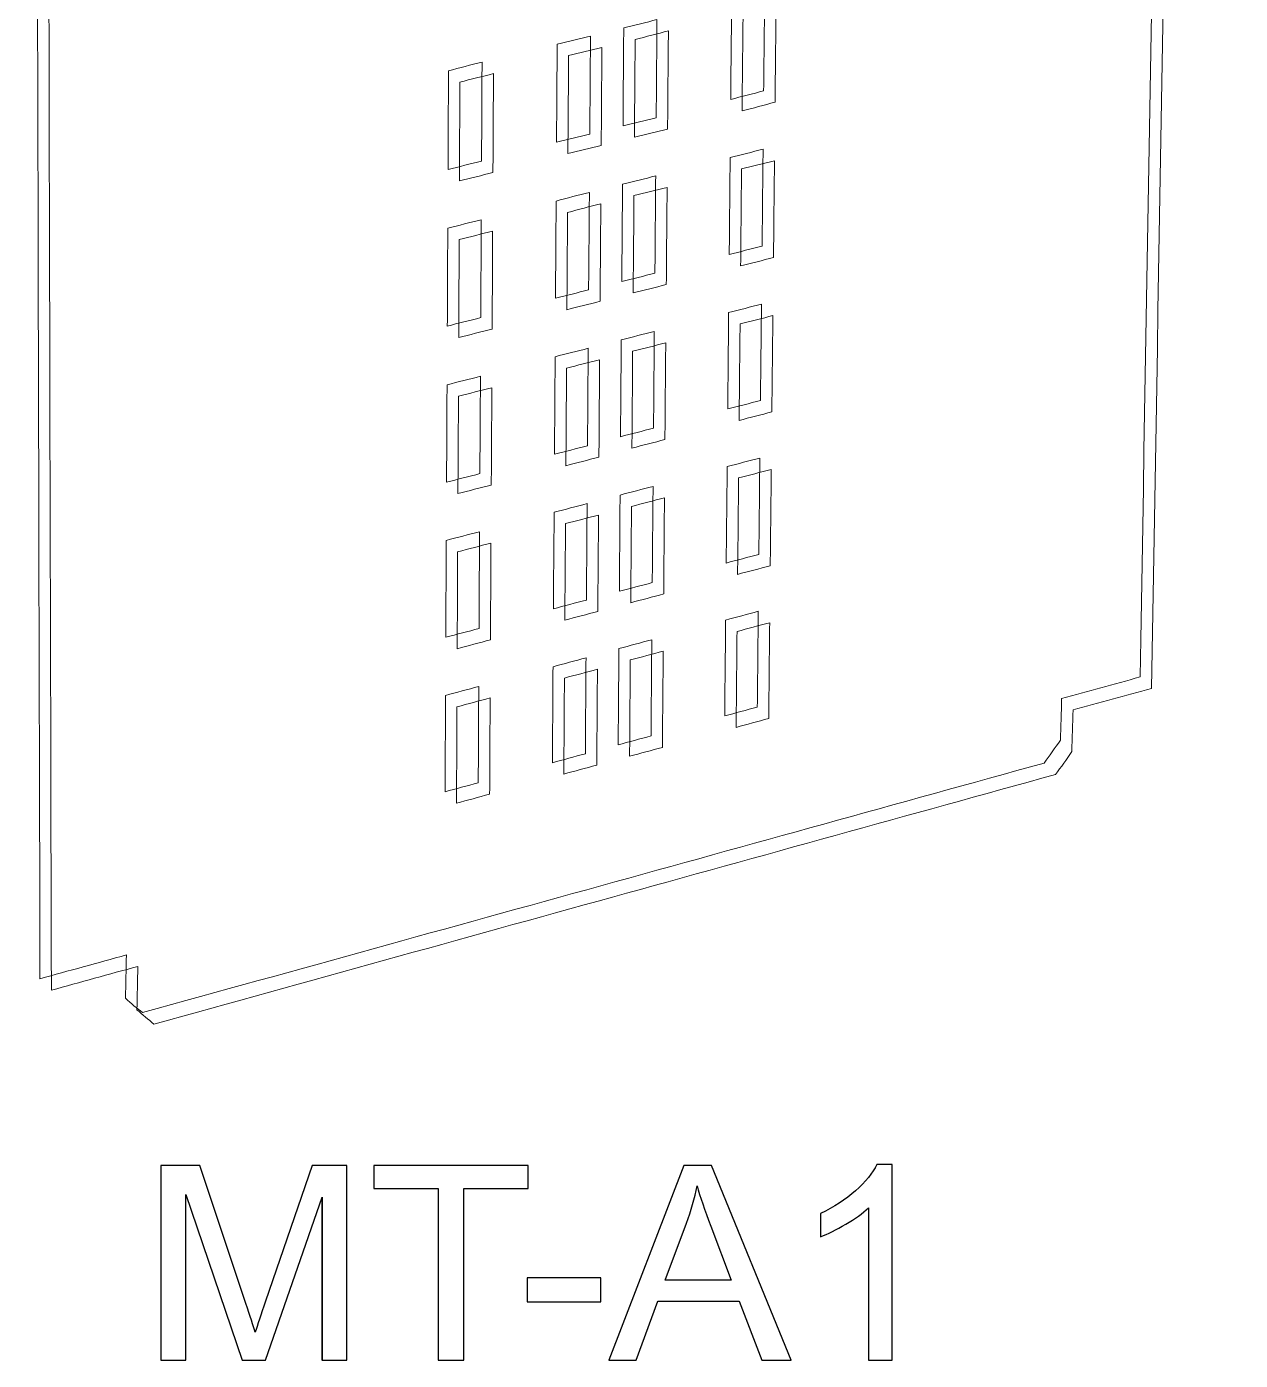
# Model space of a CAD drawing. Header units: centimetres. Extents: x -10.6 to 11.8, y -10.5 to 10.6.
# Drawn here: x 5.555 to 7.285, y -10.519 to -8.618 of the extents above; entities that cross this region are included whole.
import ezdxf

# ---------------------------------------------------------------- set-up
doc = ezdxf.new("R2010")
doc.units = ezdxf.units.CM
doc.header["$MEASUREMENT"] = 0
doc.layers.add('Livello 1', color=7, linetype='Continuous')

msp = doc.modelspace()

# ---------------------------------------------------------------- linework, layer by layer
at = {"layer": 'Livello 1', "color": 7, "lineweight": 9}
for points, knots in [([(7.14208, -9.54511), (7.16166, -8.40217), (7.18185, -7.22331), (7.20259, -6.01229), (7.20259, -6.01229), (7.22396, -4.76462), (7.246, -3.47729), (7.26872, -2.15032), (7.26872, -2.15032), (7.17869, -2.15705), (7.08831, -2.16379), (6.99761, -2.17056), (6.99761, -2.17056), (6.90655, -2.17736), (6.81481, -2.18422), (6.72273, -2.1911), (6.72273, -2.1911), (6.71381, -3.011), (6.70522, -3.81499), (6.69663, -4.60307), (6.69663, -4.60307), (6.6882, -5.37675), (6.67991, -6.13755), (6.67177, -6.88319), (6.67177, -6.88319), (6.58005, -6.90188), (6.48793, -6.92029), (6.39549, -6.93875), (6.39549, -6.93875), (6.3024, -6.95733), (6.20881, -6.97598), (6.11482, -6.99512), (6.11482, -6.99512), (6.11796, -6.2384), (6.12117, -5.46707), (6.12442, -4.68269), (6.12442, -4.68269), (6.12774, -3.88295), (6.13112, -3.06707), (6.13455, -2.23506), (6.13455, -2.23506), (6.03904, -2.24218), (5.94317, -2.24935), (5.84664, -2.25656), (5.84664, -2.25656), (5.74975, -2.26379), (5.65235, -2.27108), (5.55461, -2.27839), (5.55461, -2.27839), (5.55793, -3.66344), (5.56117, -5.00647), (5.56445, -6.30586), (5.56445, -6.30586), (5.56764, -7.56556), (5.57057, -8.78948), (5.57358, -9.97521), (5.57358, -9.97521), (5.61468, -9.96393), (5.65578, -9.95262), (5.69687, -9.94134), (5.69687, -9.94134), (5.69643, -9.96244), (5.69598, -9.98275), (5.69553, -10.00306), (5.69553, -10.00306), (5.70353, -10.01018), (5.71169, -10.01725), (5.71985, -10.02354), (5.71985, -10.02354), (5.94016, -9.96257), (6.15797, -9.90227), (6.37343, -9.84266), (6.37343, -9.84266), (6.58622, -9.78377), (6.79713, -9.72541), (7.00538, -9.66775), (7.00538, -9.66775), (7.01304, -9.65745), (7.0207, -9.64636), (7.02837, -9.63526), (7.02837, -9.63526), (7.02898, -9.61567), (7.02961, -9.59608), (7.03023, -9.57574), (7.03023, -9.57574), (7.06741, -9.56555), (7.10475, -9.55532), (7.14208, -9.54511)], [0, 0, 0, 0, 0.0454545, 0.0454545, 0.0454545, 0.0454545, 0.0909091, 0.0909091, 0.0909091, 0.0909091, 0.1363636, 0.1363636, 0.1363636, 0.1363636, 0.1818182, 0.1818182, 0.1818182, 0.1818182, 0.2272727, 0.2272727, 0.2272727, 0.2272727, 0.2727273, 0.2727273, 0.2727273, 0.2727273, 0.3181818, 0.3181818, 0.3181818, 0.3181818, 0.3636364, 0.3636364, 0.3636364, 0.3636364, 0.4090909, 0.4090909, 0.4090909, 0.4090909, 0.4545455, 0.4545455, 0.4545455, 0.4545455, 0.5, 0.5, 0.5, 0.5, 0.5454545, 0.5454545, 0.5454545, 0.5454545, 0.5909091, 0.5909091, 0.5909091, 0.5909091, 0.6363636, 0.6363636, 0.6363636, 0.6363636, 0.6818182, 0.6818182, 0.6818182, 0.6818182, 0.7272727, 0.7272727, 0.7272727, 0.7272727, 0.7727273, 0.7727273, 0.7727273, 0.7727273, 0.8181818, 0.8181818, 0.8181818, 0.8181818, 0.8636364, 0.8636364, 0.8636364, 0.8636364, 0.9090909, 0.9090909, 0.9090909, 0.9090909, 0.9545455, 0.9545455, 0.9545455, 0.9545455, 1, 1, 1, 1]), ([(7.15834, -9.56137), (7.17791, -8.41842), (7.19811, -7.23956), (7.21884, -6.02854), (7.21884, -6.02854), (7.24021, -4.78087), (7.26226, -3.49355), (7.28497, -2.16658), (7.28497, -2.16658), (7.19494, -2.1733), (7.10457, -2.18005), (7.01386, -2.18682), (7.01386, -2.18682), (6.92281, -2.19362), (6.83106, -2.20047), (6.73898, -2.20735), (6.73898, -2.20735), (6.73007, -3.02726), (6.72147, -3.83125), (6.71289, -4.61933), (6.71289, -4.61933), (6.70446, -5.393), (6.69616, -6.15381), (6.68803, -6.89945), (6.68803, -6.89945), (6.59631, -6.91814), (6.50419, -6.93654), (6.41174, -6.955), (6.41174, -6.955), (6.31866, -6.97359), (6.22507, -6.99224), (6.13108, -7.01138), (6.13108, -7.01138), (6.13422, -6.25465), (6.13743, -5.48333), (6.14068, -4.69895), (6.14068, -4.69895), (6.14399, -3.89921), (6.14737, -3.08332), (6.15081, -2.25131), (6.15081, -2.25131), (6.0553, -2.25844), (5.95943, -2.26561), (5.8629, -2.27282), (5.8629, -2.27282), (5.76601, -2.28004), (5.66861, -2.28733), (5.57087, -2.29465), (5.57087, -2.29465), (5.57419, -3.6797), (5.57742, -5.02273), (5.58071, -6.32212), (5.58071, -6.32212), (5.58389, -7.58182), (5.58683, -8.80574), (5.58983, -9.99147), (5.58983, -9.99147), (5.63093, -9.98019), (5.67203, -9.96888), (5.71313, -9.9576), (5.71313, -9.9576), (5.71268, -9.97869), (5.71223, -9.999), (5.71178, -10.01932), (5.71178, -10.01932), (5.71979, -10.02643), (5.72795, -10.0335), (5.7361, -10.0398), (5.7361, -10.0398), (5.95642, -9.97883), (6.17423, -9.91853), (6.38968, -9.85891), (6.38968, -9.85891), (6.60248, -9.80003), (6.81339, -9.74166), (7.02164, -9.68401), (7.02164, -9.68401), (7.0293, -9.6737), (7.03696, -9.66261), (7.04462, -9.65152), (7.04462, -9.65152), (7.04524, -9.63193), (7.04587, -9.61234), (7.04649, -9.592), (7.04649, -9.592), (7.08367, -9.5818), (7.121, -9.57158), (7.15834, -9.56137)], [0, 0, 0, 0, 0.0454545, 0.0454545, 0.0454545, 0.0454545, 0.0909091, 0.0909091, 0.0909091, 0.0909091, 0.1363636, 0.1363636, 0.1363636, 0.1363636, 0.1818182, 0.1818182, 0.1818182, 0.1818182, 0.2272727, 0.2272727, 0.2272727, 0.2272727, 0.2727273, 0.2727273, 0.2727273, 0.2727273, 0.3181818, 0.3181818, 0.3181818, 0.3181818, 0.3636364, 0.3636364, 0.3636364, 0.3636364, 0.4090909, 0.4090909, 0.4090909, 0.4090909, 0.4545455, 0.4545455, 0.4545455, 0.4545455, 0.5, 0.5, 0.5, 0.5, 0.5454545, 0.5454545, 0.5454545, 0.5454545, 0.5909091, 0.5909091, 0.5909091, 0.5909091, 0.6363636, 0.6363636, 0.6363636, 0.6363636, 0.6818182, 0.6818182, 0.6818182, 0.6818182, 0.7272727, 0.7272727, 0.7272727, 0.7272727, 0.7727273, 0.7727273, 0.7727273, 0.7727273, 0.8181818, 0.8181818, 0.8181818, 0.8181818, 0.8636364, 0.8636364, 0.8636364, 0.8636364, 0.9090909, 0.9090909, 0.9090909, 0.9090909, 0.9545455, 0.9545455, 0.9545455, 0.9545455, 1, 1, 1, 1]), ([(6.55985, -8.58207), (6.57528, -8.5783), (6.59103, -8.57449), (6.60677, -8.57069), (6.60677, -8.57069), (6.6063, -8.61697), (6.60583, -8.66401), (6.60537, -8.70953), (6.60537, -8.70953), (6.58965, -8.71414), (6.57393, -8.718), (6.55837, -8.72183), (6.55837, -8.72183), (6.55881, -8.6755), (6.55925, -8.62841), (6.55985, -8.58207)], [0, 0, 0, 0, 0.25, 0.25, 0.25, 0.25, 0.5, 0.5, 0.5, 0.5, 0.75, 0.75, 0.75, 0.75, 1, 1, 1, 1]), ([(6.57611, -8.59832), (6.59153, -8.59455), (6.60728, -8.59075), (6.62303, -8.58694), (6.62303, -8.58694), (6.62256, -8.63322), (6.62209, -8.68026), (6.62163, -8.72578), (6.62163, -8.72578), (6.6059, -8.7304), (6.59019, -8.73426), (6.57462, -8.73809), (6.57462, -8.73809), (6.57506, -8.69175), (6.5755, -8.64466), (6.57611, -8.59832)], [0, 0, 0, 0, 0.25, 0.25, 0.25, 0.25, 0.5, 0.5, 0.5, 0.5, 0.75, 0.75, 0.75, 0.75, 1, 1, 1, 1]), ([(6.40588, -8.62007), (6.42163, -8.61626), (6.43754, -8.61243), (6.45328, -8.60784), (6.45328, -8.60784), (6.4529, -8.65506), (6.45252, -8.70151), (6.45214, -8.74797), (6.45214, -8.74797), (6.43626, -8.75186), (6.42054, -8.75576), (6.40482, -8.75961), (6.40482, -8.75961), (6.40517, -8.71309), (6.40552, -8.66658), (6.40588, -8.62007)], [0, 0, 0, 0, 0.25, 0.25, 0.25, 0.25, 0.5, 0.5, 0.5, 0.5, 0.75, 0.75, 0.75, 0.75, 1, 1, 1, 1]), ([(6.42214, -8.63633), (6.43789, -8.63252), (6.45379, -8.62869), (6.46954, -8.62409), (6.46954, -8.62409), (6.46915, -8.67131), (6.46878, -8.71777), (6.46839, -8.76423), (6.46839, -8.76423), (6.45252, -8.76811), (6.43679, -8.77201), (6.42107, -8.77587), (6.42107, -8.77587), (6.42143, -8.72935), (6.42178, -8.68284), (6.42214, -8.63633)], [0, 0, 0, 0, 0.25, 0.25, 0.25, 0.25, 0.5, 0.5, 0.5, 0.5, 0.75, 0.75, 0.75, 0.75, 1, 1, 1, 1]), ([(6.31108, -8.64302), (6.32683, -8.6392), (6.34257, -8.63538), (6.35848, -8.63153), (6.35848, -8.63153), (6.35815, -8.6781), (6.35783, -8.72467), (6.3575, -8.77124), (6.3575, -8.77124), (6.34162, -8.77515), (6.32574, -8.77902), (6.31002, -8.7829), (6.31002, -8.7829), (6.31032, -8.73628), (6.31062, -8.68965), (6.31108, -8.64302)], [0, 0, 0, 0, 0.25, 0.25, 0.25, 0.25, 0.5, 0.5, 0.5, 0.5, 0.75, 0.75, 0.75, 0.75, 1, 1, 1, 1]), ([(6.32734, -8.65928), (6.34308, -8.65546), (6.35883, -8.65164), (6.37474, -8.64779), (6.37474, -8.64779), (6.37441, -8.69436), (6.37408, -8.74093), (6.37376, -8.7875), (6.37376, -8.7875), (6.35787, -8.7914), (6.342, -8.79528), (6.32628, -8.79916), (6.32628, -8.79916), (6.32658, -8.75253), (6.32688, -8.70591), (6.32734, -8.65928)], [0, 0, 0, 0, 0.25, 0.25, 0.25, 0.25, 0.5, 0.5, 0.5, 0.5, 0.75, 0.75, 0.75, 0.75, 1, 1, 1, 1]), ([(6.156, -8.68129), (6.1719, -8.67667), (6.18781, -8.67282), (6.20388, -8.66893), (6.20388, -8.66893), (6.20364, -8.71645), (6.2034, -8.7632), (6.20316, -8.80995), (6.20316, -8.80995), (6.18712, -8.8139), (6.17124, -8.8178), (6.15536, -8.82171), (6.15536, -8.82171), (6.15557, -8.7749), (6.15579, -8.72809), (6.156, -8.68129)], [0, 0, 0, 0, 0.25, 0.25, 0.25, 0.25, 0.5, 0.5, 0.5, 0.5, 0.75, 0.75, 0.75, 0.75, 1, 1, 1, 1]), ([(6.17225, -8.69754), (6.18816, -8.69293), (6.20407, -8.68908), (6.22013, -8.68519), (6.22013, -8.68519), (6.2199, -8.73271), (6.21966, -8.77946), (6.21942, -8.82621), (6.21942, -8.82621), (6.20338, -8.83015), (6.1875, -8.83405), (6.17162, -8.83797), (6.17162, -8.83797), (6.17183, -8.79116), (6.17205, -8.74435), (6.17225, -8.69754)], [0, 0, 0, 0, 0.25, 0.25, 0.25, 0.25, 0.5, 0.5, 0.5, 0.5, 0.75, 0.75, 0.75, 0.75, 1, 1, 1, 1]), ([(6.55758, -8.80463), (6.57312, -8.80076), (6.58883, -8.79687), (6.60453, -8.79298), (6.60453, -8.79298), (6.60406, -8.8385), (6.6036, -8.88478), (6.60313, -8.93106), (6.60313, -8.93106), (6.58745, -8.935), (6.57178, -8.93895), (6.55626, -8.94287), (6.55626, -8.94287), (6.55669, -8.89654), (6.55714, -8.8502), (6.55758, -8.80463)], [0, 0, 0, 0, 0.25, 0.25, 0.25, 0.25, 0.5, 0.5, 0.5, 0.5, 0.75, 0.75, 0.75, 0.75, 1, 1, 1, 1]), ([(6.57383, -8.82088), (6.58938, -8.81702), (6.60508, -8.81313), (6.62079, -8.80923), (6.62079, -8.80923), (6.62032, -8.85475), (6.61985, -8.90103), (6.61939, -8.94731), (6.61939, -8.94731), (6.60371, -8.95126), (6.58804, -8.95521), (6.57252, -8.95912), (6.57252, -8.95912), (6.57295, -8.91279), (6.57339, -8.86645), (6.57383, -8.82088)], [0, 0, 0, 0, 0.25, 0.25, 0.25, 0.25, 0.5, 0.5, 0.5, 0.5, 0.75, 0.75, 0.75, 0.75, 1, 1, 1, 1]), ([(6.40419, -8.84272), (6.41989, -8.83884), (6.43559, -8.83491), (6.45146, -8.83099), (6.45146, -8.83099), (6.45107, -8.87745), (6.4507, -8.92314), (6.45032, -8.9696), (6.45032, -8.9696), (6.43448, -8.97357), (6.41865, -8.97756), (6.40297, -8.9815), (6.40297, -8.9815), (6.40348, -8.93575), (6.40383, -8.88924), (6.40419, -8.84272)], [0, 0, 0, 0, 0.25, 0.25, 0.25, 0.25, 0.5, 0.5, 0.5, 0.5, 0.75, 0.75, 0.75, 0.75, 1, 1, 1, 1]), ([(6.30948, -8.86698), (6.32519, -8.8623), (6.34105, -8.8584), (6.35691, -8.85445), (6.35691, -8.85445), (6.35659, -8.90102), (6.35626, -8.94759), (6.35578, -8.9934), (6.35578, -8.9934), (6.33995, -8.99739), (6.32427, -9.00136), (6.30859, -9.00532), (6.30859, -9.00532), (6.30889, -8.95946), (6.30919, -8.91284), (6.30948, -8.86698)], [0, 0, 0, 0, 0.25, 0.25, 0.25, 0.25, 0.5, 0.5, 0.5, 0.5, 0.75, 0.75, 0.75, 0.75, 1, 1, 1, 1]), ([(6.42044, -8.85898), (6.43614, -8.85509), (6.45185, -8.85116), (6.46771, -8.84724), (6.46771, -8.84724), (6.46733, -8.8937), (6.46695, -8.9394), (6.46658, -8.98586), (6.46658, -8.98586), (6.45074, -8.98983), (6.43491, -8.99382), (6.41923, -8.99776), (6.41923, -8.99776), (6.41974, -8.95201), (6.42009, -8.9055), (6.42044, -8.85898)], [0, 0, 0, 0, 0.25, 0.25, 0.25, 0.25, 0.5, 0.5, 0.5, 0.5, 0.75, 0.75, 0.75, 0.75, 1, 1, 1, 1]), ([(6.32574, -8.88323), (6.34144, -8.87856), (6.35731, -8.87465), (6.37317, -8.87071), (6.37317, -8.87071), (6.37285, -8.91728), (6.37252, -8.96385), (6.37203, -9.00966), (6.37203, -9.00966), (6.3562, -9.01365), (6.34052, -9.01762), (6.32485, -9.02158), (6.32485, -9.02158), (6.32515, -8.97572), (6.32544, -8.92909), (6.32574, -8.88323)], [0, 0, 0, 0, 0.25, 0.25, 0.25, 0.25, 0.5, 0.5, 0.5, 0.5, 0.75, 0.75, 0.75, 0.75, 1, 1, 1, 1]), ([(6.15499, -8.90535), (6.17085, -8.9014), (6.18671, -8.89746), (6.20273, -8.89349), (6.20273, -8.89349), (6.2025, -8.93947), (6.20226, -8.98622), (6.20202, -9.03298), (6.20202, -9.03298), (6.18602, -9.037), (6.17019, -9.041), (6.15435, -9.045), (6.15435, -9.045), (6.15456, -8.99819), (6.15478, -8.95216), (6.15499, -8.90535)], [0, 0, 0, 0, 0.25, 0.25, 0.25, 0.25, 0.5, 0.5, 0.5, 0.5, 0.75, 0.75, 0.75, 0.75, 1, 1, 1, 1]), ([(6.17124, -8.9216), (6.1871, -8.91766), (6.20296, -8.91372), (6.21898, -8.90974), (6.21898, -8.90974), (6.21875, -8.95573), (6.21851, -9.00248), (6.21827, -9.04924), (6.21827, -9.04924), (6.20228, -9.05326), (6.18644, -9.05726), (6.17061, -9.06125), (6.17061, -9.06125), (6.17082, -9.01445), (6.17103, -8.96841), (6.17124, -8.9216)], [0, 0, 0, 0, 0.25, 0.25, 0.25, 0.25, 0.5, 0.5, 0.5, 0.5, 0.75, 0.75, 0.75, 0.75, 1, 1, 1, 1]), ([(6.55547, -9.02566), (6.57098, -9.02171), (6.58664, -9.01773), (6.6023, -9.01375), (6.6023, -9.01375), (6.60184, -9.05927), (6.60122, -9.10555), (6.60075, -9.15107), (6.60075, -9.15107), (6.58528, -9.15511), (6.56964, -9.15914), (6.55416, -9.16314), (6.55416, -9.16314), (6.5546, -9.11757), (6.55504, -9.07124), (6.55547, -9.02566)], [0, 0, 0, 0, 0.25, 0.25, 0.25, 0.25, 0.5, 0.5, 0.5, 0.5, 0.75, 0.75, 0.75, 0.75, 1, 1, 1, 1]), ([(6.57173, -9.04191), (6.58723, -9.03796), (6.60289, -9.03398), (6.61856, -9.03), (6.61856, -9.03), (6.61809, -9.07552), (6.61747, -9.1218), (6.61701, -9.16732), (6.61701, -9.16732), (6.60153, -9.17136), (6.5859, -9.17539), (6.57042, -9.1794), (6.57042, -9.1794), (6.57085, -9.13382), (6.57129, -9.08749), (6.57173, -9.04191)], [0, 0, 0, 0, 0.25, 0.25, 0.25, 0.25, 0.5, 0.5, 0.5, 0.5, 0.75, 0.75, 0.75, 0.75, 1, 1, 1, 1]), ([(6.40234, -9.06462), (6.418, -9.06064), (6.43382, -9.05663), (6.44948, -9.05262), (6.44948, -9.05262), (6.44911, -9.09831), (6.44873, -9.14477), (6.44835, -9.19047), (6.44835, -9.19047), (6.43272, -9.19453), (6.41692, -9.19861), (6.40129, -9.20264), (6.40129, -9.20264), (6.40164, -9.15689), (6.40199, -9.11113), (6.40234, -9.06462)], [0, 0, 0, 0, 0.25, 0.25, 0.25, 0.25, 0.5, 0.5, 0.5, 0.5, 0.75, 0.75, 0.75, 0.75, 1, 1, 1, 1]), ([(6.30806, -9.08864), (6.32372, -9.08464), (6.33938, -9.08064), (6.3552, -9.07661), (6.3552, -9.07661), (6.35487, -9.12318), (6.35455, -9.16899), (6.35423, -9.21556), (6.35423, -9.21556), (6.33843, -9.21965), (6.3228, -9.22369), (6.30716, -9.22775), (6.30716, -9.22775), (6.30746, -9.18113), (6.30776, -9.13526), (6.30806, -9.08864)], [0, 0, 0, 0, 0.25, 0.25, 0.25, 0.25, 0.5, 0.5, 0.5, 0.5, 0.75, 0.75, 0.75, 0.75, 1, 1, 1, 1]), ([(6.4186, -9.08088), (6.43426, -9.0769), (6.45008, -9.07288), (6.46574, -9.06887), (6.46574, -9.06887), (6.46536, -9.11457), (6.46499, -9.16103), (6.46461, -9.20672), (6.46461, -9.20672), (6.44897, -9.21079), (6.43318, -9.21486), (6.41755, -9.21889), (6.41755, -9.21889), (6.41789, -9.17314), (6.41824, -9.12739), (6.4186, -9.08088)], [0, 0, 0, 0, 0.25, 0.25, 0.25, 0.25, 0.5, 0.5, 0.5, 0.5, 0.75, 0.75, 0.75, 0.75, 1, 1, 1, 1]), ([(6.32431, -9.10489), (6.33997, -9.10089), (6.35563, -9.0969), (6.37146, -9.09287), (6.37146, -9.09287), (6.37113, -9.13944), (6.3708, -9.18525), (6.37049, -9.23182), (6.37049, -9.23182), (6.35469, -9.2359), (6.33905, -9.23995), (6.32342, -9.24401), (6.32342, -9.24401), (6.32371, -9.19738), (6.32402, -9.15152), (6.32431, -9.10489)], [0, 0, 0, 0, 0.25, 0.25, 0.25, 0.25, 0.5, 0.5, 0.5, 0.5, 0.75, 0.75, 0.75, 0.75, 1, 1, 1, 1]), ([(6.15397, -9.12864), (6.16979, -9.12461), (6.18561, -9.12058), (6.20159, -9.11652), (6.20159, -9.11652), (6.20135, -9.1625), (6.20111, -9.20925), (6.20072, -9.25523), (6.20072, -9.25523), (6.18493, -9.25935), (6.16914, -9.26344), (6.15318, -9.26753), (6.15318, -9.26753), (6.15355, -9.22149), (6.15376, -9.17468), (6.15397, -9.12864)], [0, 0, 0, 0, 0.25, 0.25, 0.25, 0.25, 0.5, 0.5, 0.5, 0.5, 0.75, 0.75, 0.75, 0.75, 1, 1, 1, 1]), ([(6.17023, -9.14489), (6.18605, -9.14086), (6.20187, -9.13683), (6.21785, -9.13277), (6.21785, -9.13277), (6.21761, -9.17876), (6.21737, -9.22551), (6.21698, -9.27149), (6.21698, -9.27149), (6.20118, -9.27561), (6.1854, -9.2797), (6.16944, -9.28378), (6.16944, -9.28378), (6.16981, -9.23774), (6.17002, -9.19093), (6.17023, -9.14489)], [0, 0, 0, 0, 0.25, 0.25, 0.25, 0.25, 0.5, 0.5, 0.5, 0.5, 0.75, 0.75, 0.75, 0.75, 1, 1, 1, 1]), ([(6.55338, -9.24518), (6.56884, -9.24114), (6.5843, -9.23707), (6.59992, -9.23301), (6.59992, -9.23301), (6.59946, -9.27853), (6.59899, -9.32481), (6.59853, -9.37033), (6.59853, -9.37033), (6.58295, -9.37444), (6.56735, -9.37857), (6.55191, -9.38266), (6.55191, -9.38266), (6.5525, -9.33708), (6.55294, -9.29151), (6.55338, -9.24518)], [0, 0, 0, 0, 0.25, 0.25, 0.25, 0.25, 0.5, 0.5, 0.5, 0.5, 0.75, 0.75, 0.75, 0.75, 1, 1, 1, 1]), ([(6.56964, -9.26143), (6.58509, -9.25739), (6.60055, -9.25333), (6.61618, -9.24926), (6.61618, -9.24926), (6.61571, -9.29478), (6.61525, -9.34106), (6.61479, -9.38658), (6.61479, -9.38658), (6.5992, -9.3907), (6.58361, -9.39482), (6.56817, -9.39891), (6.56817, -9.39891), (6.56876, -9.35334), (6.5692, -9.30776), (6.56964, -9.26143)], [0, 0, 0, 0, 0.25, 0.25, 0.25, 0.25, 0.5, 0.5, 0.5, 0.5, 0.75, 0.75, 0.75, 0.75, 1, 1, 1, 1]), ([(6.40066, -9.28575), (6.41628, -9.28169), (6.43206, -9.27759), (6.44767, -9.27348), (6.44767, -9.27348), (6.4473, -9.31918), (6.44692, -9.36488), (6.44654, -9.41057), (6.44654, -9.41057), (6.4308, -9.41473), (6.41521, -9.41889), (6.39961, -9.42301), (6.39961, -9.42301), (6.39996, -9.37726), (6.40031, -9.33151), (6.40066, -9.28575)], [0, 0, 0, 0, 0.25, 0.25, 0.25, 0.25, 0.5, 0.5, 0.5, 0.5, 0.75, 0.75, 0.75, 0.75, 1, 1, 1, 1]), ([(6.41692, -9.30201), (6.43253, -9.29794), (6.44831, -9.29384), (6.46393, -9.28974), (6.46393, -9.28974), (6.46355, -9.33544), (6.46318, -9.38113), (6.4628, -9.42683), (6.4628, -9.42683), (6.44706, -9.43099), (6.43146, -9.43514), (6.41587, -9.43927), (6.41587, -9.43927), (6.41622, -9.39351), (6.41656, -9.34776), (6.41692, -9.30201)], [0, 0, 0, 0, 0.25, 0.25, 0.25, 0.25, 0.5, 0.5, 0.5, 0.5, 0.75, 0.75, 0.75, 0.75, 1, 1, 1, 1]), ([(6.30663, -9.3103), (6.32225, -9.30621), (6.33787, -9.30213), (6.35364, -9.29801), (6.35364, -9.29801), (6.35333, -9.34381), (6.353, -9.38962), (6.35267, -9.43543), (6.35267, -9.43543), (6.33693, -9.4396), (6.32134, -9.44374), (6.30558, -9.44789), (6.30558, -9.44789), (6.30588, -9.40203), (6.30634, -9.35617), (6.30663, -9.3103)], [0, 0, 0, 0, 0.25, 0.25, 0.25, 0.25, 0.5, 0.5, 0.5, 0.5, 0.75, 0.75, 0.75, 0.75, 1, 1, 1, 1]), ([(6.32289, -9.32655), (6.3385, -9.32247), (6.35413, -9.31838), (6.3699, -9.31427), (6.3699, -9.31427), (6.36958, -9.36007), (6.36926, -9.40588), (6.36893, -9.45168), (6.36893, -9.45168), (6.35319, -9.45586), (6.33759, -9.46), (6.32184, -9.46414), (6.32184, -9.46414), (6.32214, -9.41828), (6.32259, -9.37242), (6.32289, -9.32655)], [0, 0, 0, 0, 0.25, 0.25, 0.25, 0.25, 0.5, 0.5, 0.5, 0.5, 0.75, 0.75, 0.75, 0.75, 1, 1, 1, 1]), ([(6.15281, -9.35039), (6.16874, -9.34627), (6.18452, -9.34216), (6.2003, -9.338), (6.2003, -9.338), (6.20006, -9.38399), (6.19983, -9.42997), (6.19959, -9.47596), (6.19959, -9.47596), (6.18368, -9.48016), (6.16793, -9.48434), (6.15218, -9.48852), (6.15218, -9.48852), (6.15239, -9.44247), (6.1526, -9.39643), (6.15281, -9.35039)], [0, 0, 0, 0, 0.25, 0.25, 0.25, 0.25, 0.5, 0.5, 0.5, 0.5, 0.75, 0.75, 0.75, 0.75, 1, 1, 1, 1]), ([(6.16906, -9.36665), (6.185, -9.36253), (6.20078, -9.35841), (6.21655, -9.35426), (6.21655, -9.35426), (6.21631, -9.40024), (6.21608, -9.44623), (6.21584, -9.49222), (6.21584, -9.49222), (6.19994, -9.49642), (6.18419, -9.5006), (6.16843, -9.50477), (6.16843, -9.50477), (6.16864, -9.45873), (6.16885, -9.41269), (6.16906, -9.36665)], [0, 0, 0, 0, 0.25, 0.25, 0.25, 0.25, 0.5, 0.5, 0.5, 0.5, 0.75, 0.75, 0.75, 0.75, 1, 1, 1, 1]), ([(6.55114, -9.46393), (6.56656, -9.45981), (6.58214, -9.45565), (6.59771, -9.4515), (6.59771, -9.4515), (6.59725, -9.49702), (6.59679, -9.54254), (6.59633, -9.58806), (6.59633, -9.58806), (6.58078, -9.59227), (6.56523, -9.59648), (6.54984, -9.60065), (6.54984, -9.60065), (6.55027, -9.55508), (6.5507, -9.50951), (6.55114, -9.46393)], [0, 0, 0, 0, 0.25, 0.25, 0.25, 0.25, 0.5, 0.5, 0.5, 0.5, 0.75, 0.75, 0.75, 0.75, 1, 1, 1, 1]), ([(6.56739, -9.48018), (6.58281, -9.47607), (6.59839, -9.47191), (6.61396, -9.46776), (6.61396, -9.46776), (6.61351, -9.51328), (6.61304, -9.55879), (6.61259, -9.60431), (6.61259, -9.60431), (6.59704, -9.60852), (6.58149, -9.61274), (6.5661, -9.61691), (6.5661, -9.61691), (6.56653, -9.57133), (6.56696, -9.52576), (6.56739, -9.48018)], [0, 0, 0, 0, 0.25, 0.25, 0.25, 0.25, 0.5, 0.5, 0.5, 0.5, 0.75, 0.75, 0.75, 0.75, 1, 1, 1, 1]), ([(6.39899, -9.5046), (6.41456, -9.50045), (6.43014, -9.49626), (6.44588, -9.49207), (6.44588, -9.49207), (6.4455, -9.53776), (6.44513, -9.58346), (6.44476, -9.62916), (6.44476, -9.62916), (6.42905, -9.6334), (6.41334, -9.63764), (6.39795, -9.64186), (6.39795, -9.64186), (6.3983, -9.5961), (6.39864, -9.55035), (6.39899, -9.5046)], [0, 0, 0, 0, 0.25, 0.25, 0.25, 0.25, 0.5, 0.5, 0.5, 0.5, 0.75, 0.75, 0.75, 0.75, 1, 1, 1, 1]), ([(6.30506, -9.53043), (6.32063, -9.52626), (6.33637, -9.52209), (6.3521, -9.51788), (6.3521, -9.51788), (6.35178, -9.56292), (6.35146, -9.60873), (6.35114, -9.65453), (6.35114, -9.65453), (6.33527, -9.65879), (6.31972, -9.66302), (6.30417, -9.66725), (6.30417, -9.66725), (6.30446, -9.62139), (6.30476, -9.57553), (6.30506, -9.53043)], [0, 0, 0, 0, 0.25, 0.25, 0.25, 0.25, 0.5, 0.5, 0.5, 0.5, 0.75, 0.75, 0.75, 0.75, 1, 1, 1, 1]), ([(6.41525, -9.52086), (6.43082, -9.5167), (6.4464, -9.51251), (6.46213, -9.50832), (6.46213, -9.50832), (6.46176, -9.55402), (6.46138, -9.59972), (6.46101, -9.64541), (6.46101, -9.64541), (6.4453, -9.64965), (6.4296, -9.6539), (6.4142, -9.65811), (6.4142, -9.65811), (6.41455, -9.61236), (6.4149, -9.56661), (6.41525, -9.52086)], [0, 0, 0, 0, 0.25, 0.25, 0.25, 0.25, 0.5, 0.5, 0.5, 0.5, 0.75, 0.75, 0.75, 0.75, 1, 1, 1, 1]), ([(6.32131, -9.54669), (6.33689, -9.54251), (6.35262, -9.53834), (6.36836, -9.53413), (6.36836, -9.53413), (6.36803, -9.57918), (6.36771, -9.62499), (6.3674, -9.67079), (6.3674, -9.67079), (6.35153, -9.67505), (6.33598, -9.67928), (6.32043, -9.68351), (6.32043, -9.68351), (6.32072, -9.63765), (6.32102, -9.59179), (6.32131, -9.54669)], [0, 0, 0, 0, 0.25, 0.25, 0.25, 0.25, 0.5, 0.5, 0.5, 0.5, 0.75, 0.75, 0.75, 0.75, 1, 1, 1, 1]), ([(6.1518, -9.57139), (6.16754, -9.56718), (6.18327, -9.56297), (6.19917, -9.55873), (6.19917, -9.55873), (6.19893, -9.60395), (6.1987, -9.64993), (6.19846, -9.69591), (6.19846, -9.69591), (6.1826, -9.70021), (6.16689, -9.70447), (6.15118, -9.70874), (6.15118, -9.70874), (6.15139, -9.66269), (6.1516, -9.61665), (6.1518, -9.57139)], [0, 0, 0, 0, 0.25, 0.25, 0.25, 0.25, 0.5, 0.5, 0.5, 0.5, 0.75, 0.75, 0.75, 0.75, 1, 1, 1, 1]), ([(6.16806, -9.58764), (6.1838, -9.58343), (6.19953, -9.57923), (6.21542, -9.57499), (6.21542, -9.57499), (6.21518, -9.6202), (6.21495, -9.66619), (6.21471, -9.71217), (6.21471, -9.71217), (6.19885, -9.71647), (6.18314, -9.72073), (6.16744, -9.72499), (6.16744, -9.72499), (6.16765, -9.67895), (6.16786, -9.63291), (6.16806, -9.58764)], [0, 0, 0, 0, 0.25, 0.25, 0.25, 0.25, 0.5, 0.5, 0.5, 0.5, 0.75, 0.75, 0.75, 0.75, 1, 1, 1, 1])]:
    msp.add_open_spline(points, degree=3, knots=knots, dxfattribs=at)
at = {"layer": 'Livello 1', "color": 250, "lineweight": 9}
for points, knots in [([(5.746, -10.51908), (5.746, -10.51908), (5.746, -10.24129), (5.746, -10.24129), (5.746, -10.24129), (5.746, -10.24129), (5.80136, -10.24129), (5.80136, -10.24129), (5.80136, -10.24129), (5.80136, -10.24129), (5.86708, -10.43798), (5.86708, -10.43798), (5.86708, -10.43798), (5.87316, -10.45628), (5.87762, -10.46999), (5.88033, -10.47911), (5.88033, -10.47911), (5.8835, -10.46902), (5.88842, -10.45414), (5.89515, -10.43455), (5.89515, -10.43455), (5.89515, -10.43455), (5.96163, -10.24129), (5.96163, -10.24129), (5.96163, -10.24129), (5.96163, -10.24129), (6.01111, -10.24129), (6.01111, -10.24129), (6.01111, -10.24129), (6.01111, -10.24129), (6.01111, -10.51908), (6.01111, -10.51908), (6.01111, -10.51908), (6.01111, -10.51908), (5.97567, -10.51908), (5.97567, -10.51908), (5.97567, -10.51908), (5.97567, -10.51908), (5.97567, -10.28657), (5.97567, -10.28657), (5.97567, -10.28657), (5.97567, -10.28657), (5.89495, -10.51908), (5.89495, -10.51908), (5.89495, -10.51908), (5.89495, -10.51908), (5.86177, -10.51908), (5.86177, -10.51908), (5.86177, -10.51908), (5.86177, -10.51908), (5.78144, -10.28262), (5.78144, -10.28262), (5.78144, -10.28262), (5.78144, -10.28262), (5.78144, -10.51908), (5.78144, -10.51908), (5.78144, -10.51908), (5.78144, -10.51908), (5.746, -10.51908), (5.746, -10.51908)], [0, 0, 0, 0, 0.0666667, 0.0666667, 0.0666667, 0.0666667, 0.1333333, 0.1333333, 0.1333333, 0.1333333, 0.2, 0.2, 0.2, 0.2, 0.2666667, 0.2666667, 0.2666667, 0.2666667, 0.3333333, 0.3333333, 0.3333333, 0.3333333, 0.4, 0.4, 0.4, 0.4, 0.4666667, 0.4666667, 0.4666667, 0.4666667, 0.5333333, 0.5333333, 0.5333333, 0.5333333, 0.6, 0.6, 0.6, 0.6, 0.6666667, 0.6666667, 0.6666667, 0.6666667, 0.7333333, 0.7333333, 0.7333333, 0.7333333, 0.8, 0.8, 0.8, 0.8, 0.8666667, 0.8666667, 0.8666667, 0.8666667, 0.9333333, 0.9333333, 0.9333333, 0.9333333, 1, 1, 1, 1]), ([(5.74601, -10.51908), (5.74601, -10.51908), (5.74601, -10.24129), (5.74601, -10.24129), (5.74601, -10.24129), (5.74601, -10.24129), (5.80137, -10.24129), (5.80137, -10.24129), (5.80137, -10.24129), (5.80137, -10.24129), (5.86709, -10.43798), (5.86709, -10.43798), (5.86709, -10.43798), (5.87317, -10.45628), (5.87763, -10.46999), (5.88034, -10.47911), (5.88034, -10.47911), (5.88351, -10.46902), (5.88843, -10.45414), (5.89516, -10.43455), (5.89516, -10.43455), (5.89516, -10.43455), (5.96164, -10.24129), (5.96164, -10.24129), (5.96164, -10.24129), (5.96164, -10.24129), (6.01112, -10.24129), (6.01112, -10.24129), (6.01112, -10.24129), (6.01112, -10.24129), (6.01112, -10.51908), (6.01112, -10.51908), (6.01112, -10.51908), (6.01112, -10.51908), (5.97568, -10.51908), (5.97568, -10.51908), (5.97568, -10.51908), (5.97568, -10.51908), (5.97568, -10.28657), (5.97568, -10.28657), (5.97568, -10.28657), (5.97568, -10.28657), (5.89496, -10.51908), (5.89496, -10.51908), (5.89496, -10.51908), (5.89496, -10.51908), (5.86178, -10.51908), (5.86178, -10.51908), (5.86178, -10.51908), (5.86178, -10.51908), (5.78145, -10.28262), (5.78145, -10.28262), (5.78145, -10.28262), (5.78145, -10.28262), (5.78145, -10.51908), (5.78145, -10.51908), (5.78145, -10.51908), (5.78145, -10.51908), (5.74601, -10.51908), (5.74601, -10.51908)], [0, 0, 0, 0, 0.0666667, 0.0666667, 0.0666667, 0.0666667, 0.1333333, 0.1333333, 0.1333333, 0.1333333, 0.2, 0.2, 0.2, 0.2, 0.2666667, 0.2666667, 0.2666667, 0.2666667, 0.3333333, 0.3333333, 0.3333333, 0.3333333, 0.4, 0.4, 0.4, 0.4, 0.4666667, 0.4666667, 0.4666667, 0.4666667, 0.5333333, 0.5333333, 0.5333333, 0.5333333, 0.6, 0.6, 0.6, 0.6, 0.6666667, 0.6666667, 0.6666667, 0.6666667, 0.7333333, 0.7333333, 0.7333333, 0.7333333, 0.8, 0.8, 0.8, 0.8, 0.8666667, 0.8666667, 0.8666667, 0.8666667, 0.9333333, 0.9333333, 0.9333333, 0.9333333, 1, 1, 1, 1]), ([(6.14111, -10.51908), (6.14111, -10.51908), (6.14111, -10.27408), (6.14111, -10.27408), (6.14111, -10.27408), (6.14111, -10.27408), (6.04959, -10.27408), (6.04959, -10.27408), (6.04959, -10.27408), (6.04959, -10.27408), (6.04959, -10.24129), (6.04959, -10.24129), (6.04959, -10.24129), (6.04959, -10.24129), (6.26975, -10.24129), (6.26975, -10.24129), (6.26975, -10.24129), (6.26975, -10.24129), (6.26975, -10.27408), (6.26975, -10.27408), (6.26975, -10.27408), (6.26975, -10.27408), (6.17784, -10.27408), (6.17784, -10.27408), (6.17784, -10.27408), (6.17784, -10.27408), (6.17784, -10.51908), (6.17784, -10.51908), (6.17784, -10.51908), (6.17784, -10.51908), (6.14111, -10.51908), (6.14111, -10.51908)], [0, 0, 0, 0, 0.125, 0.125, 0.125, 0.125, 0.25, 0.25, 0.25, 0.25, 0.375, 0.375, 0.375, 0.375, 0.5, 0.5, 0.5, 0.5, 0.625, 0.625, 0.625, 0.625, 0.75, 0.75, 0.75, 0.75, 0.875, 0.875, 0.875, 0.875, 1, 1, 1, 1]), ([(6.14112, -10.51908), (6.14112, -10.51908), (6.14112, -10.27408), (6.14112, -10.27408), (6.14112, -10.27408), (6.14112, -10.27408), (6.0496, -10.27408), (6.0496, -10.27408), (6.0496, -10.27408), (6.0496, -10.27408), (6.0496, -10.24129), (6.0496, -10.24129), (6.0496, -10.24129), (6.0496, -10.24129), (6.26976, -10.24129), (6.26976, -10.24129), (6.26976, -10.24129), (6.26976, -10.24129), (6.26976, -10.27408), (6.26976, -10.27408), (6.26976, -10.27408), (6.26976, -10.27408), (6.17785, -10.27408), (6.17785, -10.27408), (6.17785, -10.27408), (6.17785, -10.27408), (6.17785, -10.51908), (6.17785, -10.51908), (6.17785, -10.51908), (6.17785, -10.51908), (6.14112, -10.51908), (6.14112, -10.51908)], [0, 0, 0, 0, 0.125, 0.125, 0.125, 0.125, 0.25, 0.25, 0.25, 0.25, 0.375, 0.375, 0.375, 0.375, 0.5, 0.5, 0.5, 0.5, 0.625, 0.625, 0.625, 0.625, 0.75, 0.75, 0.75, 0.75, 0.875, 0.875, 0.875, 0.875, 1, 1, 1, 1]), ([(6.38474, -10.51908), (6.38474, -10.51908), (6.49145, -10.24129), (6.49145, -10.24129), (6.49145, -10.24129), (6.49145, -10.24129), (6.53104, -10.24129), (6.53104, -10.24129), (6.53104, -10.24129), (6.53104, -10.24129), (6.64474, -10.51908), (6.64474, -10.51908), (6.64474, -10.51908), (6.64474, -10.51908), (6.60283, -10.51908), (6.60283, -10.51908), (6.60283, -10.51908), (6.60283, -10.51908), (6.57042, -10.43494), (6.57042, -10.43494), (6.57042, -10.43494), (6.57042, -10.43494), (6.45427, -10.43494), (6.45427, -10.43494), (6.45427, -10.43494), (6.45427, -10.43494), (6.4238, -10.51908), (6.4238, -10.51908), (6.4238, -10.51908), (6.4238, -10.51908), (6.38474, -10.51908), (6.38474, -10.51908)], [0, 0, 0, 0, 0.125, 0.125, 0.125, 0.125, 0.25, 0.25, 0.25, 0.25, 0.375, 0.375, 0.375, 0.375, 0.5, 0.5, 0.5, 0.5, 0.625, 0.625, 0.625, 0.625, 0.75, 0.75, 0.75, 0.75, 0.875, 0.875, 0.875, 0.875, 1, 1, 1, 1]), ([(6.38475, -10.51908), (6.38475, -10.51908), (6.49146, -10.24129), (6.49146, -10.24129), (6.49146, -10.24129), (6.49146, -10.24129), (6.53105, -10.24129), (6.53105, -10.24129), (6.53105, -10.24129), (6.53105, -10.24129), (6.64475, -10.51908), (6.64475, -10.51908), (6.64475, -10.51908), (6.64475, -10.51908), (6.60284, -10.51908), (6.60284, -10.51908), (6.60284, -10.51908), (6.60284, -10.51908), (6.57043, -10.43494), (6.57043, -10.43494), (6.57043, -10.43494), (6.57043, -10.43494), (6.45428, -10.43494), (6.45428, -10.43494), (6.45428, -10.43494), (6.45428, -10.43494), (6.42381, -10.51908), (6.42381, -10.51908), (6.42381, -10.51908), (6.42381, -10.51908), (6.38475, -10.51908), (6.38475, -10.51908)], [0, 0, 0, 0, 0.125, 0.125, 0.125, 0.125, 0.25, 0.25, 0.25, 0.25, 0.375, 0.375, 0.375, 0.375, 0.5, 0.5, 0.5, 0.5, 0.625, 0.625, 0.625, 0.625, 0.75, 0.75, 0.75, 0.75, 0.875, 0.875, 0.875, 0.875, 1, 1, 1, 1]), ([(6.78871, -10.51908), (6.78871, -10.51908), (6.75463, -10.51908), (6.75463, -10.51908), (6.75463, -10.51908), (6.75463, -10.51908), (6.75463, -10.30177), (6.75463, -10.30177), (6.75463, -10.30177), (6.74641, -10.30959), (6.73568, -10.31742), (6.72235, -10.32524), (6.72235, -10.32524), (6.70897, -10.33307), (6.697, -10.33896), (6.68639, -10.34284), (6.68639, -10.34284), (6.68639, -10.34284), (6.68639, -10.30992), (6.68639, -10.30992), (6.68639, -10.30992), (6.70547, -10.30093), (6.72216, -10.29006), (6.73645, -10.27732), (6.73645, -10.27732), (6.75068, -10.26451), (6.76084, -10.25216), (6.76679, -10.24013), (6.76679, -10.24013), (6.76679, -10.24013), (6.78871, -10.24013), (6.78871, -10.24013), (6.78871, -10.24013), (6.78871, -10.24013), (6.78871, -10.51908), (6.78871, -10.51908)], [0, 0, 0, 0, 0.1111111, 0.1111111, 0.1111111, 0.1111111, 0.2222222, 0.2222222, 0.2222222, 0.2222222, 0.3333333, 0.3333333, 0.3333333, 0.3333333, 0.4444444, 0.4444444, 0.4444444, 0.4444444, 0.5555556, 0.5555556, 0.5555556, 0.5555556, 0.6666667, 0.6666667, 0.6666667, 0.6666667, 0.7777778, 0.7777778, 0.7777778, 0.7777778, 0.8888889, 0.8888889, 0.8888889, 0.8888889, 1, 1, 1, 1]), ([(6.78872, -10.51908), (6.78872, -10.51908), (6.75464, -10.51908), (6.75464, -10.51908), (6.75464, -10.51908), (6.75464, -10.51908), (6.75464, -10.30177), (6.75464, -10.30177), (6.75464, -10.30177), (6.74642, -10.30959), (6.73569, -10.31742), (6.72236, -10.32524), (6.72236, -10.32524), (6.70898, -10.33307), (6.69701, -10.33896), (6.6864, -10.34284), (6.6864, -10.34284), (6.6864, -10.34284), (6.6864, -10.30992), (6.6864, -10.30992), (6.6864, -10.30992), (6.70548, -10.30093), (6.72217, -10.29006), (6.73646, -10.27732), (6.73646, -10.27732), (6.75069, -10.26451), (6.76085, -10.25216), (6.7668, -10.24013), (6.7668, -10.24013), (6.7668, -10.24013), (6.78872, -10.24013), (6.78872, -10.24013), (6.78872, -10.24013), (6.78872, -10.24013), (6.78872, -10.51908), (6.78872, -10.51908)], [0, 0, 0, 0, 0.1111111, 0.1111111, 0.1111111, 0.1111111, 0.2222222, 0.2222222, 0.2222222, 0.2222222, 0.3333333, 0.3333333, 0.3333333, 0.3333333, 0.4444444, 0.4444444, 0.4444444, 0.4444444, 0.5555556, 0.5555556, 0.5555556, 0.5555556, 0.6666667, 0.6666667, 0.6666667, 0.6666667, 0.7777778, 0.7777778, 0.7777778, 0.7777778, 0.8888889, 0.8888889, 0.8888889, 0.8888889, 1, 1, 1, 1]), ([(6.46487, -10.40499), (6.46487, -10.40499), (6.55911, -10.40499), (6.55911, -10.40499), (6.55911, -10.40499), (6.55911, -10.40499), (6.53007, -10.32809), (6.53007, -10.32809), (6.53007, -10.32809), (6.52127, -10.30474), (6.51467, -10.28553), (6.5104, -10.27046), (6.5104, -10.27046), (6.50685, -10.28831), (6.50187, -10.30597), (6.4954, -10.32356), (6.4954, -10.32356), (6.4954, -10.32356), (6.46487, -10.40499), (6.46487, -10.40499)], [0, 0, 0, 0, 0.2, 0.2, 0.2, 0.2, 0.4, 0.4, 0.4, 0.4, 0.6, 0.6, 0.6, 0.6, 0.8, 0.8, 0.8, 0.8, 1, 1, 1, 1]), ([(6.46488, -10.40499), (6.46488, -10.40499), (6.55912, -10.40499), (6.55912, -10.40499), (6.55912, -10.40499), (6.55912, -10.40499), (6.53008, -10.32809), (6.53008, -10.32809), (6.53008, -10.32809), (6.52128, -10.30474), (6.51468, -10.28553), (6.51041, -10.27046), (6.51041, -10.27046), (6.50686, -10.28831), (6.50188, -10.30597), (6.49541, -10.32356), (6.49541, -10.32356), (6.49541, -10.32356), (6.46488, -10.40499), (6.46488, -10.40499)], [0, 0, 0, 0, 0.2, 0.2, 0.2, 0.2, 0.4, 0.4, 0.4, 0.4, 0.6, 0.6, 0.6, 0.6, 0.8, 0.8, 0.8, 0.8, 1, 1, 1, 1]), ([(6.26839, -10.43571), (6.26839, -10.43571), (6.26839, -10.40143), (6.26839, -10.40143), (6.26839, -10.40143), (6.26839, -10.40143), (6.37323, -10.40143), (6.37323, -10.40143), (6.37323, -10.40143), (6.37323, -10.40143), (6.37323, -10.43571), (6.37323, -10.43571), (6.37323, -10.43571), (6.37323, -10.43571), (6.26839, -10.43571), (6.26839, -10.43571)], [0, 0, 0, 0, 0.25, 0.25, 0.25, 0.25, 0.5, 0.5, 0.5, 0.5, 0.75, 0.75, 0.75, 0.75, 1, 1, 1, 1]), ([(6.2684, -10.43571), (6.2684, -10.43571), (6.2684, -10.40143), (6.2684, -10.40143), (6.2684, -10.40143), (6.2684, -10.40143), (6.37324, -10.40143), (6.37324, -10.40143), (6.37324, -10.40143), (6.37324, -10.40143), (6.37324, -10.43571), (6.37324, -10.43571), (6.37324, -10.43571), (6.37324, -10.43571), (6.2684, -10.43571), (6.2684, -10.43571)], [0, 0, 0, 0, 0.25, 0.25, 0.25, 0.25, 0.5, 0.5, 0.5, 0.5, 0.75, 0.75, 0.75, 0.75, 1, 1, 1, 1])]:
    msp.add_open_spline(points, degree=3, knots=knots, dxfattribs=at)
at = {"layer": 'Livello 1', "color": 7}
for points, knots in [([(5.74601, -10.51908), (5.74601, -10.51908), (5.74601, -10.24129), (5.74601, -10.24129), (5.74601, -10.24129), (5.74601, -10.24129), (5.80137, -10.24129), (5.80137, -10.24129), (5.80137, -10.24129), (5.80137, -10.24129), (5.86709, -10.43798), (5.86709, -10.43798), (5.86709, -10.43798), (5.87317, -10.45628), (5.87763, -10.46999), (5.88034, -10.47911), (5.88034, -10.47911), (5.88351, -10.46902), (5.88843, -10.45414), (5.89516, -10.43455), (5.89516, -10.43455), (5.89516, -10.43455), (5.96164, -10.24129), (5.96164, -10.24129), (5.96164, -10.24129), (5.96164, -10.24129), (6.01112, -10.24129), (6.01112, -10.24129), (6.01112, -10.24129), (6.01112, -10.24129), (6.01112, -10.51908), (6.01112, -10.51908), (6.01112, -10.51908), (6.01112, -10.51908), (5.97568, -10.51908), (5.97568, -10.51908), (5.97568, -10.51908), (5.97568, -10.51908), (5.97568, -10.28657), (5.97568, -10.28657), (5.97568, -10.28657), (5.97568, -10.28657), (5.89496, -10.51908), (5.89496, -10.51908), (5.89496, -10.51908), (5.89496, -10.51908), (5.86178, -10.51908), (5.86178, -10.51908), (5.86178, -10.51908), (5.86178, -10.51908), (5.78145, -10.28262), (5.78145, -10.28262), (5.78145, -10.28262), (5.78145, -10.28262), (5.78145, -10.51908), (5.78145, -10.51908), (5.78145, -10.51908), (5.78145, -10.51908), (5.74601, -10.51908), (5.74601, -10.51908)], [0, 0, 0, 0, 0.0666667, 0.0666667, 0.0666667, 0.0666667, 0.1333333, 0.1333333, 0.1333333, 0.1333333, 0.2, 0.2, 0.2, 0.2, 0.2666667, 0.2666667, 0.2666667, 0.2666667, 0.3333333, 0.3333333, 0.3333333, 0.3333333, 0.4, 0.4, 0.4, 0.4, 0.4666667, 0.4666667, 0.4666667, 0.4666667, 0.5333333, 0.5333333, 0.5333333, 0.5333333, 0.6, 0.6, 0.6, 0.6, 0.6666667, 0.6666667, 0.6666667, 0.6666667, 0.7333333, 0.7333333, 0.7333333, 0.7333333, 0.8, 0.8, 0.8, 0.8, 0.8666667, 0.8666667, 0.8666667, 0.8666667, 0.9333333, 0.9333333, 0.9333333, 0.9333333, 1, 1, 1, 1]), ([(6.14112, -10.51908), (6.14112, -10.51908), (6.14112, -10.27408), (6.14112, -10.27408), (6.14112, -10.27408), (6.14112, -10.27408), (6.0496, -10.27408), (6.0496, -10.27408), (6.0496, -10.27408), (6.0496, -10.27408), (6.0496, -10.24129), (6.0496, -10.24129), (6.0496, -10.24129), (6.0496, -10.24129), (6.26976, -10.24129), (6.26976, -10.24129), (6.26976, -10.24129), (6.26976, -10.24129), (6.26976, -10.27408), (6.26976, -10.27408), (6.26976, -10.27408), (6.26976, -10.27408), (6.17785, -10.27408), (6.17785, -10.27408), (6.17785, -10.27408), (6.17785, -10.27408), (6.17785, -10.51908), (6.17785, -10.51908), (6.17785, -10.51908), (6.17785, -10.51908), (6.14112, -10.51908), (6.14112, -10.51908)], [0, 0, 0, 0, 0.125, 0.125, 0.125, 0.125, 0.25, 0.25, 0.25, 0.25, 0.375, 0.375, 0.375, 0.375, 0.5, 0.5, 0.5, 0.5, 0.625, 0.625, 0.625, 0.625, 0.75, 0.75, 0.75, 0.75, 0.875, 0.875, 0.875, 0.875, 1, 1, 1, 1]), ([(6.38475, -10.51908), (6.38475, -10.51908), (6.49146, -10.24129), (6.49146, -10.24129), (6.49146, -10.24129), (6.49146, -10.24129), (6.53105, -10.24129), (6.53105, -10.24129), (6.53105, -10.24129), (6.53105, -10.24129), (6.64475, -10.51908), (6.64475, -10.51908), (6.64475, -10.51908), (6.64475, -10.51908), (6.60284, -10.51908), (6.60284, -10.51908), (6.60284, -10.51908), (6.60284, -10.51908), (6.57043, -10.43494), (6.57043, -10.43494), (6.57043, -10.43494), (6.57043, -10.43494), (6.45428, -10.43494), (6.45428, -10.43494), (6.45428, -10.43494), (6.45428, -10.43494), (6.42381, -10.51908), (6.42381, -10.51908), (6.42381, -10.51908), (6.42381, -10.51908), (6.38475, -10.51908), (6.38475, -10.51908)], [0, 0, 0, 0, 0.125, 0.125, 0.125, 0.125, 0.25, 0.25, 0.25, 0.25, 0.375, 0.375, 0.375, 0.375, 0.5, 0.5, 0.5, 0.5, 0.625, 0.625, 0.625, 0.625, 0.75, 0.75, 0.75, 0.75, 0.875, 0.875, 0.875, 0.875, 1, 1, 1, 1]), ([(6.78872, -10.51908), (6.78872, -10.51908), (6.75464, -10.51908), (6.75464, -10.51908), (6.75464, -10.51908), (6.75464, -10.51908), (6.75464, -10.30177), (6.75464, -10.30177), (6.75464, -10.30177), (6.74642, -10.30959), (6.73569, -10.31742), (6.72236, -10.32524), (6.72236, -10.32524), (6.70898, -10.33307), (6.69701, -10.33896), (6.6864, -10.34284), (6.6864, -10.34284), (6.6864, -10.34284), (6.6864, -10.30992), (6.6864, -10.30992), (6.6864, -10.30992), (6.70548, -10.30093), (6.72217, -10.29006), (6.73646, -10.27732), (6.73646, -10.27732), (6.75069, -10.26451), (6.76085, -10.25216), (6.7668, -10.24013), (6.7668, -10.24013), (6.7668, -10.24013), (6.78872, -10.24013), (6.78872, -10.24013), (6.78872, -10.24013), (6.78872, -10.24013), (6.78872, -10.51908), (6.78872, -10.51908)], [0, 0, 0, 0, 0.1111111, 0.1111111, 0.1111111, 0.1111111, 0.2222222, 0.2222222, 0.2222222, 0.2222222, 0.3333333, 0.3333333, 0.3333333, 0.3333333, 0.4444444, 0.4444444, 0.4444444, 0.4444444, 0.5555556, 0.5555556, 0.5555556, 0.5555556, 0.6666667, 0.6666667, 0.6666667, 0.6666667, 0.7777778, 0.7777778, 0.7777778, 0.7777778, 0.8888889, 0.8888889, 0.8888889, 0.8888889, 1, 1, 1, 1]), ([(6.46488, -10.40499), (6.46488, -10.40499), (6.55912, -10.40499), (6.55912, -10.40499), (6.55912, -10.40499), (6.55912, -10.40499), (6.53008, -10.32809), (6.53008, -10.32809), (6.53008, -10.32809), (6.52128, -10.30474), (6.51468, -10.28553), (6.51041, -10.27046), (6.51041, -10.27046), (6.50686, -10.28831), (6.50188, -10.30597), (6.49541, -10.32356), (6.49541, -10.32356), (6.49541, -10.32356), (6.46488, -10.40499), (6.46488, -10.40499)], [0, 0, 0, 0, 0.2, 0.2, 0.2, 0.2, 0.4, 0.4, 0.4, 0.4, 0.6, 0.6, 0.6, 0.6, 0.8, 0.8, 0.8, 0.8, 1, 1, 1, 1]), ([(6.2684, -10.43571), (6.2684, -10.43571), (6.2684, -10.40143), (6.2684, -10.40143), (6.2684, -10.40143), (6.2684, -10.40143), (6.37324, -10.40143), (6.37324, -10.40143), (6.37324, -10.40143), (6.37324, -10.40143), (6.37324, -10.43571), (6.37324, -10.43571), (6.37324, -10.43571), (6.37324, -10.43571), (6.2684, -10.43571), (6.2684, -10.43571)], [0, 0, 0, 0, 0.25, 0.25, 0.25, 0.25, 0.5, 0.5, 0.5, 0.5, 0.75, 0.75, 0.75, 0.75, 1, 1, 1, 1])]:
    msp.add_open_spline(points, degree=3, knots=knots, dxfattribs=at)

doc.saveas('drawing.dxf')
